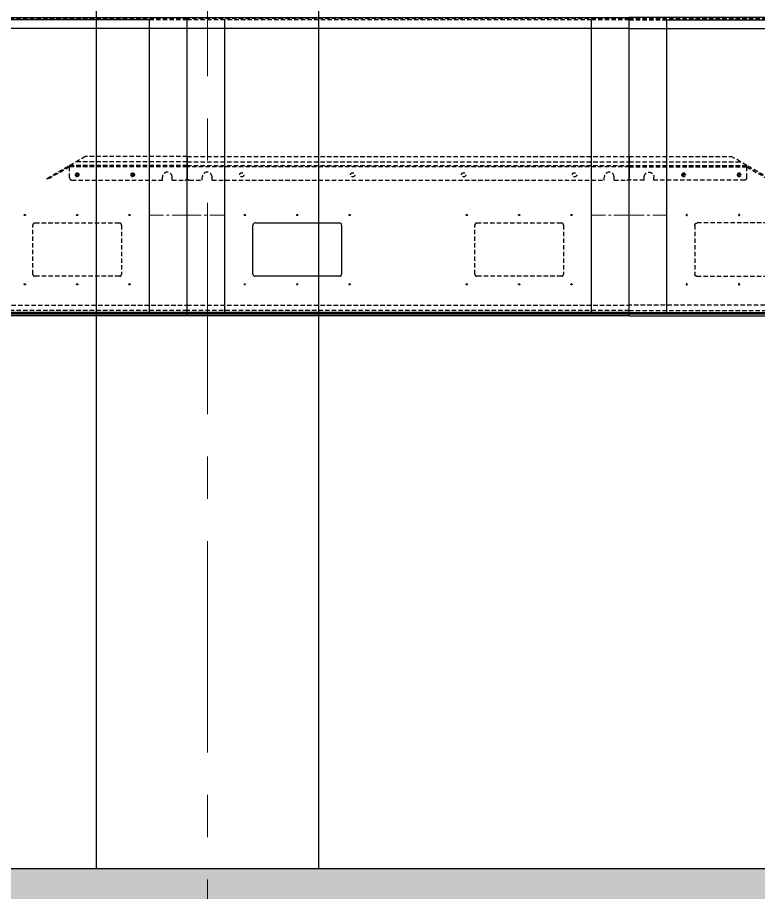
# Model space of a CAD drawing. Header units: millimetres. Extents: x 3220 to 226993, y 817 to 176024.
# Drawn here: x 98076 to 99746, y 73989 to 75960 of the extents above; entities that cross this region are included whole.
import ezdxf

# ---------------------------------------------------------------- set-up
doc = ezdxf.new("R2010")
doc.units = ezdxf.units.MM
for name, pattern in [('AXES', [50.8, 31.75, -6.35, 6.35, -6.35]), ('DASH_CENTER', [14, 11, -1, 1, -1]), ('DOT_CENTER', [14, 12, -1, 0, -1]), ('LONG_DASHED', [15, 10, -5])]:
    doc.linetypes.add(name, pattern=pattern)
doc.layers.add('1', color=7, linetype='Continuous')
doc.layers.add('Axe', color=1, linetype='AXES', lineweight=9)
doc.layers.add('DESSIN', color=7, linetype='Continuous', lineweight=25)

# ---------------------------------------------------------------- blocks, each defined once
blk = doc.blocks.new('section 6-5')
h = blk.add_hatch()
h.set_pattern_fill('AR-CONC', color=256, scale=3)
h.paths.add_polyline_path([(0, -500), (-250, -500), (-250, -4000), (0, -4000)])
h.paths.add_polyline_path([(250, -500), (0, -500), (0, -4000), (3000, -4000), (3000, -3500), (2750, -3500), (250, -3500)])
h.paths.add_polyline_path([(6000, -3500), (3000, -3500), (3000, -4000), (6000, -4000)])
h.paths.add_polyline_path([(9000, -3500), (8750, -3500), (6000, -3500), (6000, -4000), (9000, -4000)])
h.paths.add_polyline_path([(12000, -3500), (9000, -3500), (9000, -4000), (12000, -4000)])
h.paths.add_polyline_path([(15000, -3500), (12000, -3500), (12000, -4000), (15000, -4000)])
h.paths.add_polyline_path([(15000, -500), (14750, -500), (14750, -3500), (15000, -3500), (15000, -4000)])
h.paths.add_polyline_path([(15250, -500), (15000, -500), (15000, -4000), (15250, -4000)])
blk.add_lwpolyline([(14750, -500), (14750, -3500), (250, -3500), (250, -500)])
at = {"color": 0}
blk.add_lwpolyline([(2750, -500), (3250, -500), (3250, -3500), (2750, -3500)], close=True, dxfattribs=at)
at = {"layer": 'Axe', "ltscale": 15}
blk.add_line((3000, -4000), (3000, 32505.5), dxfattribs=at)
blk = doc.blocks.new('ZWISCHENBODEN_KS__194', base_point=(-317059.2, 128088.7))
at = {"layer": '1', "color": 3, "linetype": 'LONG_DASHED'}
for p, q in [((-347995.2, 433.3), (-346999.2, 433.3)), ((-347995.2, 433.3), (-347995.2, 385.3)), ((-347995.2, 421.3), (-346999.2, 421.3)), ((-346999.2, 433.3), (-346999.2, 385.3)), ((-347995.2, 413.3), (-346999.2, 413.3)), ((-346999.2, 410.3), (-347995.2, 410.3)), ((-347990.2, 380.3), (-347961.2, 380.3)), ((-347961.2, 380.3), (-347961.2, 387.3)), ((-347939.2, 380.3), (-347939.2, 387.3)), ((-347939.2, 380.3), (-347055.2, 380.3)), ((-347055.2, 380.3), (-347055.2, 387.3)), ((-347033.2, 380.3), (-347033.2, 387.3)), ((-347033.2, 380.3), (-347004.2, 380.3)), ((-347033.2, 380.3), (-347033.2, 380.3))]:
    blk.add_line(p, q, dxfattribs=at)
for centre in [(-347872.2, 392.3), (-347622.2, 392.3), (-347372.2, 392.3), (-347122.2, 392.3)]:
    blk.add_circle(centre, 4.8, dxfattribs=at)
for centre, radius, start, end in [((-347950.2, 387.1), 11, 1.3188, 178.6812), ((-347044.2, 387.1), 11, 1.3188, 178.6812), ((-347990.2, 385.3), 5, 180, 270), ((-347004.2, 385.3), 5, 270, 0)]:
    blk.add_arc(centre, radius, start, end, dxfattribs=at)
blk = doc.blocks.new('Trog-ZW-Bod-St__195', base_point=(-764676.2, 98707.9))
at = {"layer": '1', "color": 3, "linetype": 'LONG_DASHED'}
for p, q in [((-346999.2, 744.7), (-347995.2, 744.7)), ((-347910.2, 741.7), (-347995.2, 741.7)), ((-347084.2, 741.7), (-347910.2, 741.7)), ((-346999.2, 741.7), (-347084.2, 741.7)), ((-347365.2, 301.7), (-347366.9, 301.7)), ((-347365.2, 301.7), (-347365.2, 303.4)), ((-347365.2, 301.7), (-347365.2, 300)), ((-347365.2, 301.7), (-347363.5, 301.7)), ((-347247.2, 301.7), (-347248.9, 301.7)), ((-347247.2, 301.7), (-347247.2, 303.4)), ((-347247.2, 301.7), (-347247.2, 300)), ((-347247.2, 301.7), (-347245.5, 301.7)), ((-347129.2, 301.7), (-347130.9, 301.7)), ((-347129.2, 301.7), (-347129.2, 303.4)), ((-347129.2, 301.7), (-347129.2, 300)), ((-347129.2, 301.7), (-347127.5, 301.7)), ((-347347.2, 168.5), (-347347.2, 278.9)), ((-347342.4, 283.7), (-347152, 283.7)), ((-347147.2, 278.9), (-347147.2, 168.5)), ((-347152, 163.7), (-347342.4, 163.7)), ((-347365.2, 145.7), (-347366.9, 145.7)), ((-347365.2, 145.7), (-347365.2, 147.4)), ((-347365.2, 145.7), (-347365.2, 144)), ((-347365.2, 145.7), (-347363.5, 145.7)), ((-347247.2, 145.7), (-347248.9, 145.7)), ((-347247.2, 145.7), (-347247.2, 147.4)), ((-347247.2, 145.7), (-347247.2, 144)), ((-347247.2, 145.7), (-347245.5, 145.7)), ((-347129.2, 145.7), (-347130.9, 145.7)), ((-347129.2, 145.7), (-347129.2, 147.4)), ((-347129.2, 145.7), (-347129.2, 144)), ((-347129.2, 145.7), (-347127.5, 145.7)), ((-347995.2, 98.7), (-346999.2, 98.7)), ((-346999.2, 86.7), (-347995.2, 86.7))]:
    blk.add_line(p, q, dxfattribs=at)
at = {"layer": '1', "color": 3, "linetype": 'DOT_CENTER'}
for p, q in [((-347866.9, 301.7), (-347865.2, 301.7)), ((-347865.2, 303.4), (-347865.2, 301.7)), ((-347863.5, 301.7), (-347865.2, 301.7)), ((-347865.2, 300), (-347865.2, 301.7)), ((-347748.9, 301.7), (-347747.2, 301.7)), ((-347747.2, 303.4), (-347747.2, 301.7)), ((-347745.5, 301.7), (-347747.2, 301.7)), ((-347747.2, 300), (-347747.2, 301.7)), ((-347630.9, 301.7), (-347629.2, 301.7)), ((-347629.2, 303.4), (-347629.2, 301.7)), ((-347627.5, 301.7), (-347629.2, 301.7)), ((-347629.2, 300), (-347629.2, 301.7)), ((-347866.9, 145.7), (-347865.2, 145.7)), ((-347865.2, 147.4), (-347865.2, 145.7)), ((-347863.5, 145.7), (-347865.2, 145.7)), ((-347865.2, 144), (-347865.2, 145.7)), ((-347748.9, 145.7), (-347747.2, 145.7)), ((-347747.2, 147.4), (-347747.2, 145.7)), ((-347745.5, 145.7), (-347747.2, 145.7)), ((-347747.2, 144), (-347747.2, 145.7)), ((-347630.9, 145.7), (-347629.2, 145.7)), ((-347629.2, 147.4), (-347629.2, 145.7)), ((-347627.5, 145.7), (-347629.2, 145.7)), ((-347629.2, 144), (-347629.2, 145.7))]:
    blk.add_line(p, q, dxfattribs=at)
at = {"layer": '1', "color": 3, "linetype": 'LONG_DASHED'}
for centre in [(-347365.2, 301.7), (-347247.2, 301.7), (-347129.2, 301.7), (-347365.2, 145.7), (-347247.2, 145.7), (-347129.2, 145.7)]:
    blk.add_circle(centre, 1.25, dxfattribs=at)
for centre, start, end in [((-347342.4, 278.9), 90, 180), ((-347152, 278.9), 0, 90), ((-347342.4, 168.5), 180, 270), ((-347152, 168.5), 270, 0)]:
    blk.add_arc(centre, 4.8, start, end, dxfattribs=at)
at = {"layer": 'Axe'}
for p, q in [((-347995.2, 301.7), (-347910.2, 301.7)), ((-347084.2, 301.7), (-346999.2, 301.7))]:
    blk.add_line(p, q, dxfattribs=at)
at = {"layer": 'DESSIN', "color": 5}
for p, q in [((-347995.2, 746.7), (-346999.2, 746.7)), ((-347995.2, 741.7), (-347995.2, 746.7)), ((-347995.2, 301.7), (-347995.2, 741.7)), ((-347910.2, 301.7), (-347910.2, 741.7)), ((-347084.2, 301.7), (-347084.2, 741.7)), ((-346999.2, 301.7), (-346999.2, 746.7)), ((-346999.2, 721.7), (-347995.2, 721.7)), ((-347995.2, 74.7), (-347995.2, 301.7)), ((-347910.2, 81.7), (-347910.2, 301.7)), ((-347084.2, 81.7), (-347084.2, 301.7)), ((-346999.2, 74.7), (-346999.2, 301.7)), ((-347847.2, 168.5), (-347847.2, 278.9)), ((-347842.4, 283.7), (-347652, 283.7)), ((-347647.2, 278.9), (-347647.2, 168.5)), ((-347652, 163.7), (-347842.4, 163.7)), ((-347910.2, 81.7), (-347995.2, 81.7)), ((-347084.2, 81.7), (-347910.2, 81.7)), ((-346999.2, 81.7), (-347084.2, 81.7)), ((-346999.2, 78.7), (-347995.2, 78.7)), ((-347995.2, 78.7), (-346999.2, 78.7)), ((-346999.2, 74.7), (-347995.2, 74.7)), ((-346999.2, 74.7), (-347995.2, 74.7))]:
    blk.add_line(p, q, dxfattribs=at)
for centre in [(-347865.2, 301.7), (-347747.2, 301.7), (-347629.2, 301.7), (-347865.2, 145.7), (-347747.2, 145.7), (-347629.2, 145.7)]:
    blk.add_circle(centre, 1.25, dxfattribs=at)
for centre, start, end in [((-347842.4, 278.9), 90, 180), ((-347652, 278.9), 0, 90), ((-347842.4, 168.5), 180, 270), ((-347652, 168.5), 270, 0)]:
    blk.add_arc(centre, 4.8, start, end, dxfattribs=at)
at = {"layer": '1'}
blk.add_blockref('ZWISCHENBODEN_KS__194', (-317059.2, 128088.7), dxfattribs=at)
blk = doc.blocks.new('ZWISCHENBODEN_KS__196', base_point=(-315059.2, 128092.6))
at = {"layer": '1', "color": 3, "linetype": 'LONG_DASHED'}
for p, q in [((-345264.2, 413.4), (-345250.4, 421.4)), ((-345250.4, 421.4), (-345229.6, 433.4)), ((-344999.2, 421.4), (-345250.4, 421.4)), ((-344999.2, 433.4), (-345229.6, 433.4)), ((-344999.2, 433.3), (-344999.2, 413.4)), ((-345315.1, 384), (-345264.2, 413.4)), ((-345264.2, 410.3), (-345313.7, 381.8)), ((-345264.2, 410.4), (-345264.2, 413.4)), ((-344999.2, 413.4), (-345264.2, 413.4)), ((-345264.2, 410.3), (-345264.2, 410.4)), ((-344999.2, 410.3), (-345264.2, 410.3)), ((-345264.2, 385.3), (-345264.2, 410.3)), ((-345247.2, 397.7), (-345247.2, 392.3)), ((-345122.2, 397.7), (-345122.2, 392.3)), ((-344999.2, 413.4), (-344999.2, 385.3)), ((-345313.7, 381.8), (-345315.1, 384)), ((-345259.2, 380.3), (-345055.2, 380.3)), ((-345252.6, 392.3), (-345247.2, 392.3)), ((-345247.2, 386.9), (-345247.2, 392.3)), ((-345241.8, 392.3), (-345247.2, 392.3)), ((-345127.6, 392.3), (-345122.2, 392.3)), ((-345116.8, 392.3), (-345122.2, 392.3)), ((-345122.2, 386.9), (-345122.2, 392.3)), ((-345055.2, 380.3), (-345055.2, 387.3)), ((-345033.2, 380.3), (-345033.2, 387.3)), ((-345033.2, 380.3), (-345004.2, 380.3)), ((-345033.2, 380.3), (-345033.2, 380.3))]:
    blk.add_line(p, q, dxfattribs=at)
for centre in [(-345247.2, 392.3), (-345122.2, 392.3)]:
    blk.add_circle(centre, 4, dxfattribs=at)
for centre, radius, start, end in [((-345044.2, 387.1), 11, 1.3188, 178.6812), ((-345259.2, 385.3), 5, 180, 270), ((-345004.2, 385.3), 5, 270, 0)]:
    blk.add_arc(centre, radius, start, end, dxfattribs=at)
blk = doc.blocks.new('Trog-ZW-Bod-St__197', base_point=(-764676.2, 98707.9))
at = {"layer": '1', "color": 3, "linetype": 'LONG_DASHED'}
for p, q in [((-344999.2, 744.7), (-345995.2, 744.7)), ((-344999.2, 744.7), (-345995.2, 744.7)), ((-344999.2, 741.7), (-345995.2, 741.7)), ((-345910.2, 741.7), (-345995.2, 741.7)), ((-345084.2, 741.7), (-345910.2, 741.7)), ((-344999.2, 741.7), (-345084.2, 741.7)), ((-345365.2, 301.7), (-345366.9, 301.7)), ((-345365.2, 301.7), (-345366.9, 301.7)), ((-345365.2, 301.7), (-345365.2, 303.4)), ((-345365.2, 301.7), (-345365.2, 303.4)), ((-345365.2, 301.7), (-345365.2, 300)), ((-345365.2, 301.7), (-345363.5, 301.7)), ((-345365.2, 301.7), (-345363.5, 301.7)), ((-345365.2, 301.7), (-345365.2, 300)), ((-345247.2, 301.7), (-345248.9, 301.7)), ((-345247.2, 301.7), (-345248.9, 301.7)), ((-345247.2, 301.7), (-345247.2, 303.4)), ((-345247.2, 301.7), (-345247.2, 303.4)), ((-345247.2, 301.7), (-345247.2, 300)), ((-345247.2, 301.7), (-345245.5, 301.7)), ((-345247.2, 301.7), (-345245.5, 301.7)), ((-345247.2, 301.7), (-345247.2, 300)), ((-345129.2, 301.7), (-345130.9, 301.7)), ((-345129.2, 301.7), (-345130.9, 301.7)), ((-345129.2, 301.7), (-345129.2, 303.4)), ((-345129.2, 301.7), (-345129.2, 303.4)), ((-345129.2, 301.7), (-345129.2, 300)), ((-345129.2, 301.7), (-345127.5, 301.7)), ((-345129.2, 301.7), (-345127.5, 301.7)), ((-345129.2, 301.7), (-345129.2, 300)), ((-345347.2, 168.5), (-345347.2, 278.9)), ((-345347.2, 168.5), (-345347.2, 278.9)), ((-345342.4, 283.7), (-345152, 283.7)), ((-345342.4, 283.7), (-345152, 283.7)), ((-345147.2, 278.9), (-345147.2, 168.5)), ((-345147.2, 278.9), (-345147.2, 168.5)), ((-345152, 163.7), (-345342.4, 163.7)), ((-345152, 163.7), (-345342.4, 163.7)), ((-345365.2, 145.7), (-345366.9, 145.7)), ((-345365.2, 145.7), (-345366.9, 145.7)), ((-345365.2, 145.7), (-345365.2, 147.4)), ((-345365.2, 145.7), (-345365.2, 147.4)), ((-345365.2, 145.7), (-345365.2, 144)), ((-345365.2, 145.7), (-345363.5, 145.7)), ((-345365.2, 145.7), (-345363.5, 145.7)), ((-345365.2, 145.7), (-345365.2, 144)), ((-345247.2, 145.7), (-345248.9, 145.7)), ((-345247.2, 145.7), (-345248.9, 145.7)), ((-345247.2, 145.7), (-345247.2, 147.4)), ((-345247.2, 145.7), (-345247.2, 147.4)), ((-345247.2, 145.7), (-345247.2, 144)), ((-345247.2, 145.7), (-345245.5, 145.7)), ((-345247.2, 145.7), (-345245.5, 145.7)), ((-345247.2, 145.7), (-345247.2, 144)), ((-345129.2, 145.7), (-345130.9, 145.7)), ((-345129.2, 145.7), (-345130.9, 145.7)), ((-345129.2, 145.7), (-345129.2, 147.4)), ((-345129.2, 145.7), (-345129.2, 147.4)), ((-345129.2, 145.7), (-345129.2, 144)), ((-345129.2, 145.7), (-345127.5, 145.7)), ((-345129.2, 145.7), (-345127.5, 145.7)), ((-345129.2, 145.7), (-345129.2, 144)), ((-345995.2, 98.7), (-344999.2, 98.7)), ((-345995.2, 98.7), (-344999.2, 98.7)), ((-344999.2, 86.7), (-345995.2, 86.7)), ((-344999.2, 86.7), (-345995.2, 86.7))]:
    blk.add_line(p, q, dxfattribs=at)
at = {"layer": '1', "color": 3, "linetype": 'DOT_CENTER'}
for p, q in [((-345745.2, 470.7), (-345745.2, 380.7)), ((-345745.2, 470.7), (-345745.2, 380.7)), ((-345745.2, 470.7), (-345745.2, 380.7)), ((-345745.2, 470.7), (-345745.2, 380.7)), ((-345788.5, 422.7), (-345703.8, 422.7)), ((-345788.5, 422.7), (-345703.8, 422.7)), ((-345788.5, 422.7), (-345703.8, 422.7)), ((-345788.5, 422.7), (-345703.8, 422.7))]:
    blk.add_line(p, q, dxfattribs=at)
at = {"layer": '1', "color": 3, "linetype": 'DASH_CENTER'}
for p, q in [((-345753.3, 422.7), (-345745.2, 422.7)), ((-345753.3, 422.7), (-345745.2, 422.7)), ((-345753.3, 422.7), (-345745.2, 422.7)), ((-345753.3, 422.7), (-345745.2, 422.7)), ((-345745.2, 430.8), (-345745.2, 422.7)), ((-345745.2, 430.8), (-345745.2, 422.7)), ((-345745.2, 430.8), (-345745.2, 422.7)), ((-345745.2, 430.8), (-345745.2, 422.7)), ((-345745.2, 422.7), (-345745.2, 414.6)), ((-345745.2, 422.7), (-345737.1, 422.7)), ((-345745.2, 422.7), (-345745.2, 414.6)), ((-345745.2, 422.7), (-345737.1, 422.7)), ((-345745.2, 422.7), (-345737.1, 422.7)), ((-345745.2, 422.7), (-345745.2, 414.6)), ((-345745.2, 422.7), (-345737.1, 422.7)), ((-345745.2, 422.7), (-345745.2, 414.6))]:
    blk.add_line(p, q, dxfattribs=at)
at = {"layer": '1', "color": 2, "linetype": 'Continuous'}
blk.add_line((-344999.2, 81.7), (-345084.2, 81.7), dxfattribs=at)
at = {"layer": '1', "color": 3, "linetype": 'LONG_DASHED'}
for centre, radius in [((-345745.2, 422.7), 35), ((-345745.2, 422.7), 35), ((-345745.2, 422.7), 35), ((-345745.2, 422.7), 35), ((-345745.2, 422.7), 31), ((-345745.2, 422.7), 31), ((-345745.2, 422.7), 31), ((-345745.2, 422.7), 31), ((-345365.2, 301.7), 1.25), ((-345365.2, 301.7), 1.25), ((-345247.2, 301.7), 1.25), ((-345247.2, 301.7), 1.25), ((-345129.2, 301.7), 1.25), ((-345129.2, 301.7), 1.25), ((-345365.2, 145.7), 1.25), ((-345365.2, 145.7), 1.25), ((-345247.2, 145.7), 1.25), ((-345247.2, 145.7), 1.25), ((-345129.2, 145.7), 1.25), ((-345129.2, 145.7), 1.25)]:
    blk.add_circle(centre, radius, dxfattribs=at)
for centre, start, end in [((-345342.4, 278.9), 90, 180), ((-345342.4, 278.9), 90, 180), ((-345152, 278.9), 0, 90), ((-345152, 278.9), 0, 90), ((-345342.4, 168.5), 180, 270), ((-345342.4, 168.5), 180, 270), ((-345152, 168.5), 270, 0), ((-345152, 168.5), 270, 0)]:
    blk.add_arc(centre, 4.8, start, end, dxfattribs=at)
at = {"layer": 'Axe'}
for p, q in [((-345995.2, 301.7), (-345910.2, 301.7)), ((-345084.2, 301.7), (-344999.2, 301.7))]:
    blk.add_line(p, q, dxfattribs=at)
at = {"layer": 'DESSIN', "color": 5}
for p, q in [((-345995.2, 746.7), (-344999.2, 746.7)), ((-345995.2, 301.7), (-345995.2, 746.7)), ((-345995.2, 301.7), (-345995.2, 746.7)), ((-345995.2, 746.7), (-344999.2, 746.7)), ((-345910.2, 741.7), (-345910.2, 301.7)), ((-345084.2, 301.7), (-345084.2, 741.7)), ((-344999.2, 301.7), (-344999.2, 746.7)), ((-344999.2, 301.7), (-344999.2, 746.7)), ((-344999.2, 721.7), (-345995.2, 721.7)), ((-344999.2, 721.7), (-345995.2, 721.7)), ((-345995.2, 74.7), (-345995.2, 301.7)), ((-345995.2, 74.7), (-345995.2, 301.7)), ((-345910.2, 301.7), (-345910.2, 81.7)), ((-345084.2, 81.7), (-345084.2, 301.7)), ((-344999.2, 74.7), (-344999.2, 301.7)), ((-344999.2, 74.7), (-344999.2, 301.7)), ((-344999.2, 81.7), (-345995.2, 81.7)), ((-345910.2, 81.7), (-345995.2, 81.7)), ((-345084.2, 81.7), (-345910.2, 81.7)), ((-344999.2, 78.7), (-345995.2, 78.7)), ((-345995.2, 78.7), (-344999.2, 78.7)), ((-345995.2, 78.7), (-344999.2, 78.7)), ((-344999.2, 78.7), (-345995.2, 78.7)), ((-344999.2, 74.7), (-345995.2, 74.7)), ((-344999.2, 74.7), (-345995.2, 74.7)), ((-344999.2, 74.7), (-345995.2, 74.7)), ((-344999.2, 74.7), (-345995.2, 74.7))]:
    blk.add_line(p, q, dxfattribs=at)
blk.add_circle((-345745.2, 422.7), 6, dxfattribs=at)
blk.add_circle((-345745.2, 422.7), 6, dxfattribs=at)
blk.add_circle((-345745.2, 422.7), 6, dxfattribs=at)
blk.add_circle((-345745.2, 422.7), 6, dxfattribs=at)
at = {"layer": '1'}
blk.add_blockref('ZWISCHENBODEN_KS__196', (-315059.2, 128092.6), dxfattribs=at)
blk = doc.blocks.new('167')
at = {"layer": '1'}
for name, p in [('Trog-ZW-Bod-St__197', (-422441.9, 98169.6)), ('Trog-ZW-Bod-St__195', (-419445.9, 98169.6))]:
    blk.add_blockref(name, p, dxfattribs=at)
at = {"layer": '1', "xscale": -1}
blk.add_blockref('Trog-ZW-Bod-St__197', (417907.9, 98169.6), dxfattribs=at)

msp = doc.modelspace()

# ---------------------------------------------------------------- block references
for name, p in [('section 6-5', (95504.1, 77542.4)), ('167', (101223.4, 75752))]:
    msp.add_blockref(name, p)

doc.saveas('drawing.dxf')
